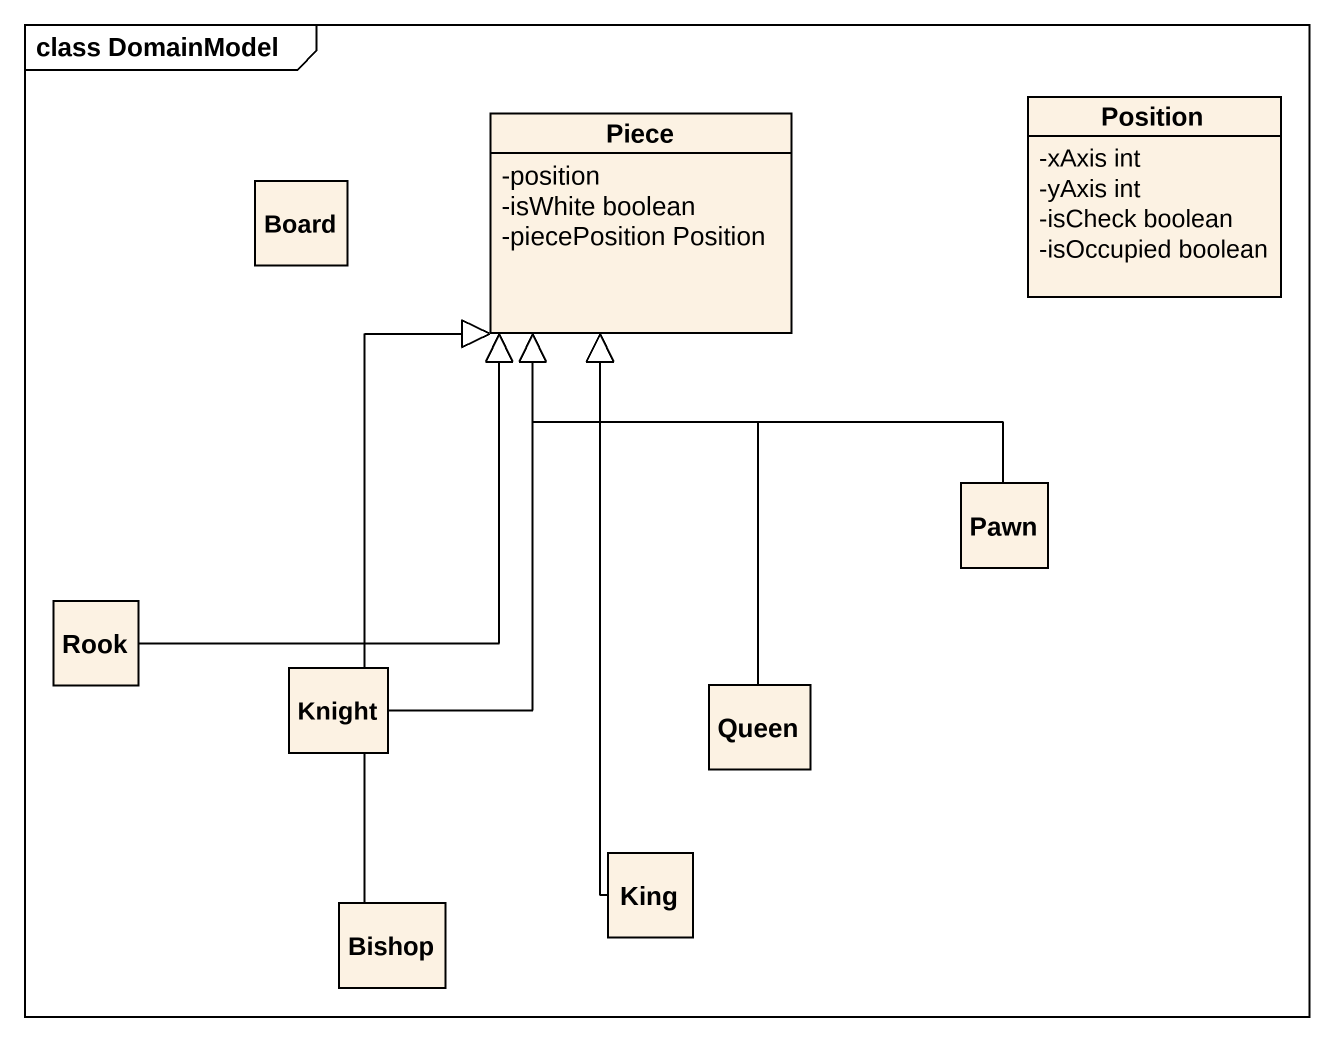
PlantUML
@startuml
mainframe class DomainModel
hide circle
hide empty members
skinparam classAttributeIconSize 0
class Board
class Piece {
  -position
  -isWhite boolean
  -piecePosition Position
}
class Position {
  -xAxis int
  -yAxis int
  -isCheck boolean
  -isOccupied boolean
}
class Pawn
class Rook
class Knight
class Queen
class Bishop
class King
Pawn -up-|> Piece
Rook -up-|> Piece
Knight -up-|> Piece
Queen -up-|> Piece
Bishop -up-|> Piece
King -up-|> Piece
@enduml
